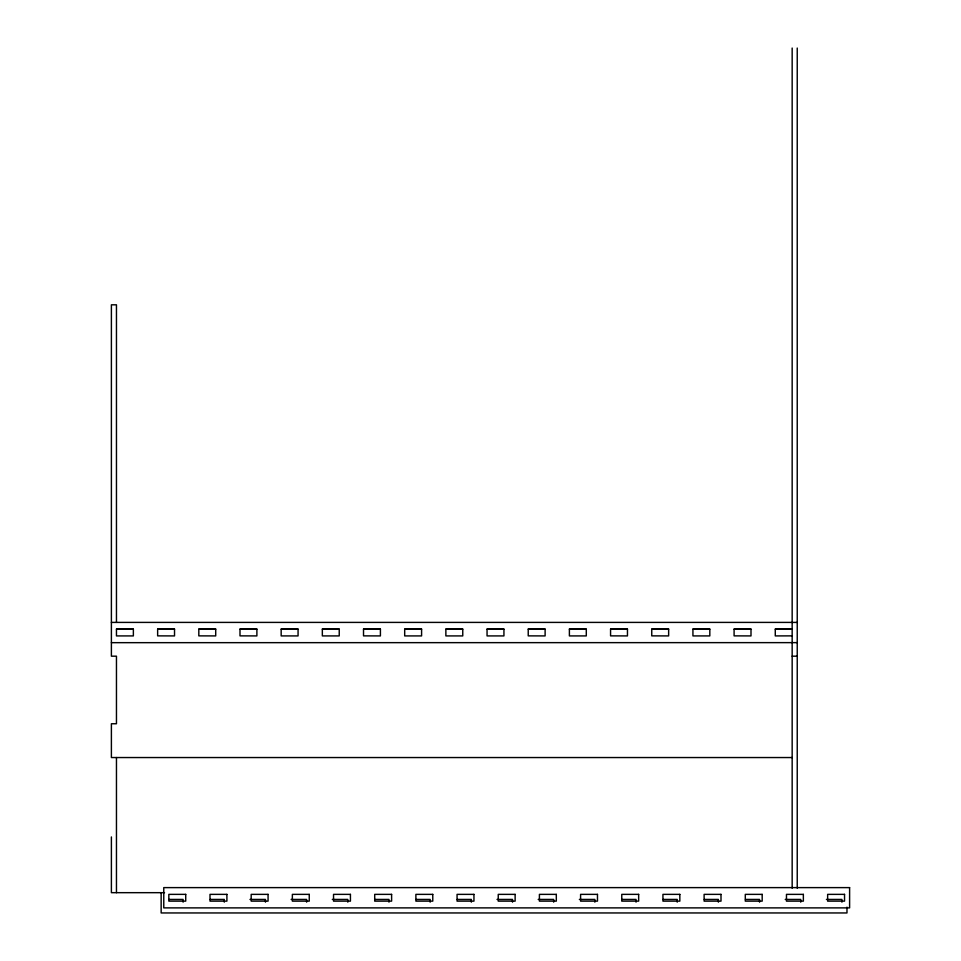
<?xml version="1.0" encoding="UTF-8"?>
<svg xmlns="http://www.w3.org/2000/svg" width="961" height="961" viewBox="0 0 961 961"><rect width="100%" height="100%" fill="white"/><g stroke="black" fill="none" stroke-linecap="round" stroke-linejoin="round"><path stroke-width="1.44" d="M111.392 622.404L797.234 622.404M116.461 629.119L133.363 629.119L133.363 635.918L116.461 635.918L116.461 629.119L133.363 629.155M157.64 629.119L174.53 629.119L174.53 635.918L157.64 635.87L157.64 629.119L174.53 629.155M198.819 629.119L215.708 629.119L215.708 635.918L198.819 635.87L198.819 629.119L215.708 629.155M239.998 629.119L256.887 629.119L256.887 635.918L239.998 635.87L239.998 629.119L256.887 629.155M281.165 629.119L298.066 629.119L298.066 635.918L281.165 635.918L281.165 629.119L298.066 629.155M322.343 629.119L339.233 629.119L339.233 635.918L322.343 635.918L322.343 629.119L339.233 629.155M363.522 629.119L380.412 629.119L380.412 635.918L363.522 635.87L363.522 629.119L380.412 629.155M404.689 629.119L421.591 629.119L421.591 635.918L404.689 635.918L404.689 629.119L421.591 629.155M445.868 629.119L462.758 629.119L462.758 635.918L445.868 635.918L445.868 629.119L462.758 629.155M487.047 629.119L503.936 629.119L503.936 635.918L487.047 635.918L487.047 629.119L503.936 629.155M528.226 629.119L545.115 629.119L545.115 635.918L528.226 635.87L528.226 629.119L545.115 629.155M569.392 629.119L586.294 629.119L586.294 635.918L569.392 635.918L569.392 629.119L586.294 629.155M610.571 629.119L627.461 629.119L627.461 635.918L610.571 635.87L610.571 629.119L627.461 629.155M651.75 629.119L668.64 629.119L668.64 635.918L651.75 635.87L651.75 629.119L668.64 629.155M692.929 629.119L709.819 629.119L709.819 635.918L692.929 635.918L692.929 629.119L709.819 629.155M734.096 629.119L750.997 629.119L750.997 635.918L734.096 635.87L734.096 629.119L750.997 629.155M775.275 629.119L792.164 629.119L775.275 629.155L775.275 635.918L792.164 635.87M111.392 642.669L797.234 642.633M792.164 656.183L797.234 656.183M792.164 757.544L111.392 757.544L111.392 723.753L116.461 723.753L116.461 656.183L111.392 656.183L111.392 304.817L116.461 304.817L116.461 622.404M164.511 892.673L111.392 892.673L111.392 836.935M169.028 899.436L183.107 899.436L183.107 902.139M210.207 899.436L224.285 899.436L224.285 902.139M249.968 899.436L265.452 899.436L265.452 902.139M291.147 899.436L306.631 899.436L306.631 902.139M332.326 899.436L347.81 899.436L347.81 902.139M374.91 899.436L388.977 899.436L388.977 902.139M416.077 899.436L430.156 899.436L430.156 902.139M457.256 899.436L471.334 899.436L471.334 902.139M497.029 899.436L512.513 899.436L512.513 902.139M538.196 899.436L553.68 899.436L553.68 902.139M579.375 899.436L594.859 899.436L594.859 902.139M621.959 899.436L636.038 899.436L636.038 902.139M663.138 899.436L677.217 899.436L677.217 902.139M704.305 899.436L718.384 899.436L718.384 902.139M745.484 899.436L759.562 899.436L759.562 902.139M785.257 899.436L800.741 899.436L800.741 902.139M826.424 899.436L841.92 899.436L841.92 902.139M846.977 907.16L846.977 912.95L161.148 912.95L161.148 892.673M797.234 48.05L797.234 888.192M792.164 48.05L792.164 888.192M116.461 757.544L116.461 892.673M849.608 887.616L163.766 887.616L163.766 907.881L849.608 907.881L849.608 887.616M185.725 894.367L168.836 894.367L168.836 901.13L185.725 901.13L185.725 894.367M226.904 894.367L210.003 894.367L210.003 901.13L226.904 901.13L226.904 894.367M268.071 894.367L251.181 894.367L251.181 901.13L268.071 901.13L268.071 894.367M309.25 894.367L292.36 894.367L292.36 901.13L309.25 901.13L309.25 894.367M350.429 894.367L333.539 894.367L333.539 901.13L350.429 901.13L350.429 894.367M391.607 894.367L374.706 894.367L374.706 901.13L391.607 901.13L391.607 894.367M432.774 894.367L415.885 894.367L415.885 901.13L432.774 901.13L432.774 894.367M473.953 894.367L457.064 894.367L457.064 901.13L473.953 901.13L473.953 894.367M515.132 894.367L498.242 894.367L498.242 901.13L515.132 901.13L515.132 894.367M556.311 894.367L539.409 894.367L539.409 901.13L556.311 901.13L556.311 894.367M597.478 894.367L580.588 894.367L580.588 901.13L597.478 901.13L597.478 894.367M638.657 894.367L621.767 894.367L621.767 901.13L638.657 901.13L638.657 894.367M679.835 894.367L662.934 894.367L662.934 901.13L679.835 901.13L679.835 894.367M721.002 894.367L704.113 894.367L704.113 901.13L721.002 901.13L721.002 894.367M762.181 894.367L745.292 894.367L745.292 901.13L762.181 901.13L762.181 894.367M803.36 894.367L786.47 894.367L786.47 901.13L803.36 901.13L803.36 894.367M844.539 894.367L827.637 894.367L827.637 901.13L844.539 901.13L844.539 894.367"/></g></svg>
